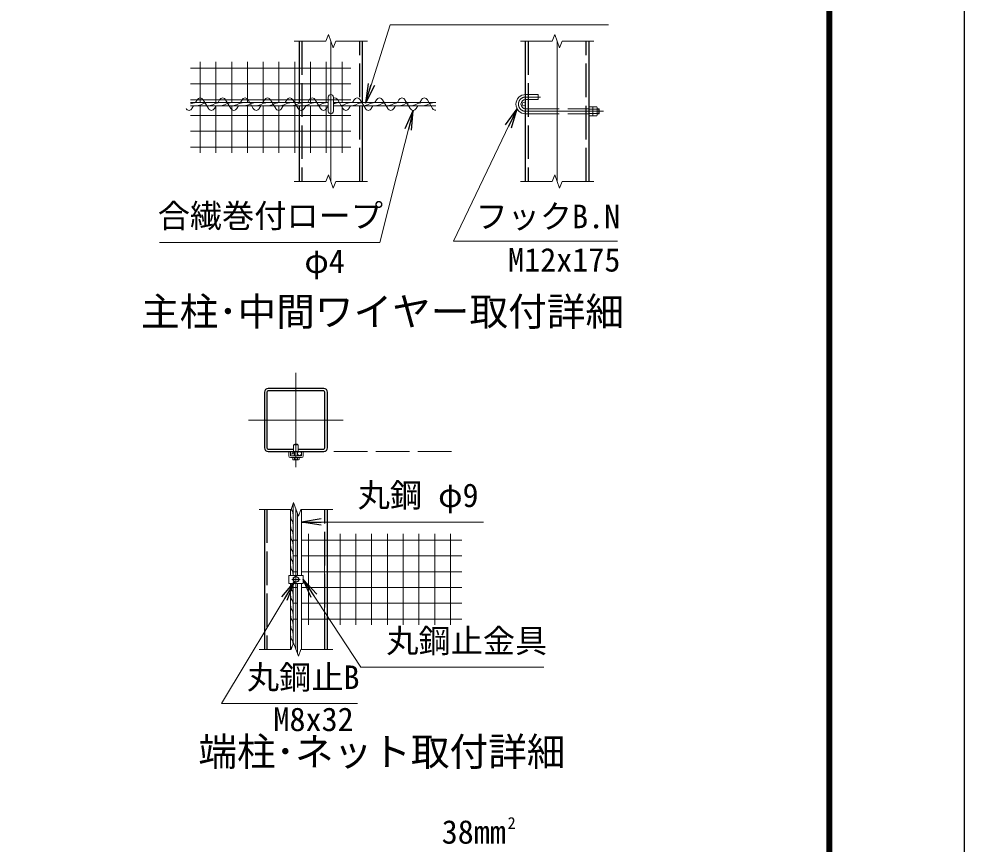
# Model space of a CAD drawing. Units: millimetres, scale not verified. Extents: x -14700 to 14700, y -10395 to 10395.
# Drawn here: x 7958 to 14700, y -53 to 5832 of the extents above; entities that cross this region are included whole.
import ezdxf
from ezdxf.enums import TextEntityAlignment as Align

# ---------------------------------------------------------------- set-up
doc = ezdxf.new("R2010")
doc.units = ezdxf.units.MM
doc.header["$LTSCALE"] = 40
doc.linetypes.add('DASHED', pattern=[7.5, 6, -1.5])
doc.linetypes.add('USER1', pattern=[50.8, 31.75, -6.35, 6.35, -6.35])
for name, color, linetype, lineweight in [('0-0_D-TTL-TXT', 7, 'Continuous', 13), ('0-1_D-STR1', 1, 'Continuous', 25), ('0-2_D-BMK', 2, 'USER1', 13), ('0-3_D-STR3', 3, 'Continuous', 13), ('0-5_D-STR-DIM', 7, 'Continuous', 13), ('0-8_D-STR-TXT', 7, 'Continuous', 13), ('0-9_D-STR2', 7, 'Continuous', 13), ('0-C_D-TTL', 7, 'Continuous', 25)]:
    doc.layers.add(name, color=color, linetype=linetype, lineweight=lineweight)
doc.layers.add('0-6_0', color=7, linetype='Continuous')
doc.styles.add('ＭＳ ゴシック', font='')
doc.styles.get('ＭＳ ゴシック').set_extended_font_data('MS Gothic')

# ---------------------------------------------------------------- blocks, each defined once
blk = doc.blocks.new('_Open')
at = {"layer": '0-6_0'}
blk.add_line((-40, 6.67), (0, 0), dxfattribs=at)
blk.add_lwpolyline([(-40, -6.67), (0, 0), (-40, 0)], dxfattribs=at)

msp = doc.modelspace()

# ---------------------------------------------------------------- linework, layer by layer
at = {"layer": '0-1_D-STR1'}
for p, q in [((9957.66, 5672.79), (9957.66, 5235.79)), ((10407.66, 5235.79), (10407.66, 5672.79)), ((11572.19, 4672.79), (11572.19, 5672.79)), ((12022.2, 5672.79), (12022.2, 4672.79)), ((9957.66, 5211.79), (9957.66, 4672.79)), ((10407.66, 4672.79), (10407.66, 5211.79)), ((9709.07, 3169.16), (9709.07, 2773.16)), ((9727.07, 3169.16), (9727.07, 2773.16)), ((10132.07, 3196.16), (9736.07, 3196.16)), ((10132.07, 3178.16), (9736.07, 3178.16)), ((10141.07, 2773.16), (10141.07, 3169.16)), ((10159.07, 2773.16), (10159.07, 3169.16)), ((9736.07, 2764.16), (9917.39, 2764.16)), ((9736.07, 2746.16), (10132.07, 2746.16)), ((9950.76, 2764.16), (10132.07, 2764.16)), ((9709.07, 2334.07), (9709.07, 1334.07)), ((10159.07, 1334.07), (10159.07, 2334.07))]:
    msp.add_line(p, q, dxfattribs=at)
at = {"layer": '0-1_D-STR1', "linetype": 'DASHED'}
for p, q in [((9975.66, 5672.79), (9975.66, 4672.79)), ((10389.66, 4672.79), (10389.66, 5672.79)), ((11590.19, 5672.79), (11590.19, 4672.79)), ((12004.19, 4672.79), (12004.19, 5672.79)), ((9727.07, 2334.07), (9727.07, 1334.07)), ((10141.07, 1334.07), (10141.07, 2334.07))]:
    msp.add_line(p, q, dxfattribs=at)
at = {"layer": '0-1_D-STR1'}
for centre, radius, start, end in [((9736.07, 3169.16), 27, 90, 180), ((9736.07, 3169.16), 9, 90, 180), ((10132.07, 3169.16), 27, 0, 90), ((10132.07, 3169.16), 9, 0, 90), ((9736.07, 2773.16), 27, 180, 270), ((9736.07, 2773.16), 9, 180, 270), ((10132.07, 2773.16), 27, 270, 0), ((10132.07, 2773.16), 9, 270, 0)]:
    msp.add_arc(centre, radius, start, end, dxfattribs=at)
at = {"layer": '0-2_D-BMK'}
for p, q in [((10182.66, 4672.79), (10182.66, 5672.79)), ((11797.2, 4672.79), (11797.2, 5672.79)), ((11678.63, 5274.79), (11572.19, 5274.79)), ((11572.19, 5172.79), (12127.2, 5172.79)), ((9934.07, 2633.66), (9934.07, 3308.66)), ((10271.57, 2971.16), (9596.57, 2971.16)), ((9934.07, 1334.07), (9934.07, 2334.07)), ((9904.07, 1834.07), (9964.07, 1834.07))]:
    msp.add_line(p, q, dxfattribs=at)
msp.add_arc((11572.19, 5223.79), 51, 90, 270, dxfattribs=at)
at = {"layer": '0-3_D-STR3'}
for p, q in [((10164.66, 5274.79), (10164.66, 5172.79)), ((10200.66, 5274.79), (10200.66, 5172.79)), ((9182.66, 5235.79), (10164.66, 5235.79)), ((9182.66, 5211.79), (10164.66, 5211.79)), ((10200.66, 5235.79), (10932.66, 5235.79)), ((10200.66, 5211.79), (10932.66, 5211.79)), ((12022.2, 5205.64), (12022.2, 5139.94)), ((12022.2, 5205.64), (12049.8, 5205.64)), ((12052.2, 5205.64), (12052.2, 5139.94)), ((12052.2, 5205.64), (12079.8, 5205.64)), ((12052.2, 5198.64), (12052.2, 5146.94)), ((12082.2, 5198.64), (12082.2, 5146.94)), ((12022.2, 5189.21), (12049.8, 5189.21)), ((12022.2, 5156.36), (12049.8, 5156.36)), ((12022.2, 5139.94), (12049.8, 5139.94)), ((12052.2, 5189.21), (12079.8, 5189.21)), ((12052.2, 5156.36), (12079.8, 5156.36)), ((12052.2, 5139.94), (12079.8, 5139.94)), ((12082.2, 5190.79), (12094.36, 5190.79)), ((12082.2, 5187.95), (12097.2, 5187.95)), ((12082.2, 5154.79), (12094.36, 5154.79)), ((12097.2, 5187.95), (12094.36, 5190.79)), ((12094.36, 5190.79), (12094.36, 5154.79)), ((12097.2, 5187.95), (12097.2, 5157.63)), ((9917.27, 2746.16), (9917.57, 2793.26)), ((9950.57, 2793.26), (9917.57, 2793.26)), ((9922.07, 2795.96), (9925.67, 2799.56)), ((9922.07, 2795.96), (9946.07, 2795.96)), ((9922.07, 2793.26), (9922.07, 2795.96)), ((9924.32, 2793.26), (9924.32, 2798.21)), ((9925.67, 2799.56), (9942.47, 2799.56)), ((9946.07, 2795.96), (9942.47, 2799.56)), ((9943.82, 2793.26), (9943.82, 2798.21)), ((9946.07, 2793.26), (9946.07, 2795.96)), ((9950.57, 2793.26), (9950.87, 2746.16)), ((9882.47, 2746.16), (9895.07, 2746.16)), ((9882.47, 2716.16), (9882.47, 2746.16)), ((9895.07, 2717.66), (9895.07, 2746.16)), ((9895.07, 2703.56), (9973.07, 2703.56)), ((9896.57, 2716.16), (9971.57, 2716.16)), ((9911.55, 2703.56), (9911.55, 2689.75)), ((9911.55, 2703.56), (9956.59, 2703.56)), ((9922.07, 2716.16), (9922.07, 2746.16)), ((9922.81, 2703.56), (9922.81, 2689.75)), ((9924.32, 2716.16), (9924.32, 2746.16)), ((9943.82, 2716.16), (9943.82, 2746.16)), ((9945.33, 2703.56), (9945.33, 2689.75)), ((9946.07, 2716.16), (9946.07, 2746.16)), ((9956.59, 2703.56), (9956.59, 2689.75)), ((9973.07, 2717.66), (9973.07, 2746.16)), ((9973.07, 2746.16), (9985.67, 2746.16)), ((9985.67, 2716.16), (9985.67, 2746.16)), ((9915.17, 2687.66), (9911.55, 2689.75)), ((9915.17, 2687.66), (9952.97, 2687.66)), ((9952.97, 2687.66), (9956.59, 2689.75)), ((9913.07, 1862.57), (9913.07, 2371.52)), ((9895.07, 1862.57), (9895.07, 2334.07)), ((9946.07, 1862.57), (9946.07, 2301.1)), ((9973.07, 1862.57), (9973.07, 2334.07)), ((9882.47, 1862.57), (9985.67, 1862.57)), ((9882.47, 1862.57), (9882.47, 1805.57)), ((9914.57, 1845.33), (9934.07, 1856.59)), ((9914.57, 1822.81), (9914.57, 1845.33)), ((9934.07, 1811.55), (9914.57, 1822.81)), ((9934.07, 1856.59), (9953.57, 1845.33)), ((9953.57, 1822.81), (9934.07, 1811.55)), ((9953.57, 1845.33), (9953.57, 1822.81)), ((9985.67, 1862.57), (9985.67, 1805.57)), ((9882.47, 1805.57), (9985.67, 1805.57)), ((9895.07, 1334.07), (9895.07, 1805.57)), ((9913.07, 1371.52), (9913.07, 1805.57)), ((9946.07, 1301.1), (9946.07, 1805.57)), ((9973.07, 1334.07), (9973.07, 1805.57))]:
    msp.add_line(p, q, dxfattribs=at)
at = {"layer": '0-3_D-STR3', "linetype": 'DASHED'}
for p, q in [((11572.19, 5292.79), (11662.19, 5292.79)), ((11662.19, 5292.79), (11662.19, 5256.79)), ((11572.19, 5256.79), (11662.19, 5256.79)), ((11572.19, 5190.79), (12022.2, 5190.79)), ((11572.19, 5154.79), (12022.2, 5154.79))]:
    msp.add_line(p, q, dxfattribs=at)
at = {"layer": '0-3_D-STR3', "color": 4}
for p, q in [((9203.87, 5211.79), (9192.33, 5192.29)), ((9229.63, 5255.29), (9218.09, 5235.79)), ((9272.28, 5255.29), (9309.59, 5192.29)), ((9363.78, 5211.79), (9352.23, 5192.29)), ((9389.54, 5255.29), (9377.99, 5235.79)), ((9432.18, 5255.29), (9469.49, 5192.29)), ((9523.68, 5211.79), (9512.14, 5192.29)), ((9549.44, 5255.29), (9537.9, 5235.79)), ((9592.09, 5255.29), (9629.39, 5192.29)), ((9683.59, 5211.79), (9672.04, 5192.29)), ((9709.35, 5255.29), (9697.8, 5235.79)), ((9751.99, 5255.29), (9789.3, 5192.29)), ((9843.49, 5211.79), (9831.94, 5192.29)), ((9869.25, 5255.29), (9857.7, 5235.79)), ((9911.9, 5255.29), (9949.2, 5192.29)), ((10003.4, 5211.79), (9991.85, 5192.29)), ((10029.15, 5255.29), (10017.61, 5235.79)), ((10071.8, 5255.29), (10109.11, 5192.29)), ((10164.66, 5214.08), (10151.02, 5191.05)), ((10231.7, 5255.29), (10269.01, 5192.29)), ((10323.2, 5211.79), (10311.66, 5192.29)), ((10348.96, 5255.29), (10337.42, 5235.79)), ((10391.61, 5255.29), (10428.92, 5192.29)), ((10483.11, 5211.79), (10471.56, 5192.29)), ((10508.87, 5255.29), (10497.32, 5235.79)), ((10551.51, 5255.29), (10588.82, 5192.29)), ((10643.01, 5211.79), (10631.46, 5192.29)), ((10668.77, 5255.29), (10657.22, 5235.79)), ((10711.42, 5255.29), (10748.72, 5192.29)), ((10802.92, 5211.79), (10791.37, 5192.29)), ((10828.68, 5255.29), (10817.13, 5235.79)), ((10871.32, 5255.29), (10908.63, 5192.29))]:
    msp.add_line(p, q, dxfattribs=at)
at = {"layer": '0-3_D-STR3'}
for points in [[(9218.66, 5235.79), (9188.65, 5228.85), (9182.66, 5225.39)], [(9303.65, 5235.79), (9273.64, 5228.85), (9255.24, 5218.22), (9227.63, 5211.79)], [(9388.64, 5235.79), (9358.63, 5228.85), (9340.23, 5218.22), (9312.62, 5211.79)], [(9473.63, 5235.79), (9443.62, 5228.85), (9425.22, 5218.22), (9397.61, 5211.79)], [(9558.63, 5235.79), (9528.62, 5228.85), (9510.21, 5218.22), (9482.6, 5211.79)], [(9643.62, 5235.79), (9613.61, 5228.85), (9595.21, 5218.22), (9567.6, 5211.79)], [(9728.61, 5235.79), (9698.6, 5228.85), (9680.2, 5218.22), (9652.59, 5211.79)], [(9813.6, 5235.79), (9783.59, 5228.85), (9765.19, 5218.22), (9737.58, 5211.79)], [(9898.59, 5235.79), (9868.58, 5228.85), (9850.18, 5218.22), (9822.57, 5211.79)], [(9983.58, 5235.79), (9953.57, 5228.85), (9935.17, 5218.22), (9907.56, 5211.79)], [(10068.58, 5235.79), (10038.57, 5228.85), (10020.16, 5218.22), (9992.55, 5211.79)], [(10153.57, 5235.79), (10123.56, 5228.85), (10105.16, 5218.22), (10077.55, 5211.79)], [(10238.56, 5235.79), (10208.55, 5228.85), (10200.66, 5224.29)], [(10323.55, 5235.79), (10293.54, 5228.85), (10275.14, 5218.22), (10247.53, 5211.79)], [(10408.54, 5235.79), (10378.53, 5228.85), (10360.13, 5218.22), (10332.52, 5211.79)], [(10493.53, 5235.79), (10463.53, 5228.85), (10445.12, 5218.22), (10417.51, 5211.79)], [(10578.53, 5235.79), (10548.52, 5228.85), (10530.11, 5218.22), (10502.5, 5211.79)], [(10663.52, 5235.79), (10633.51, 5228.85), (10615.11, 5218.22), (10587.5, 5211.79)], [(10748.51, 5235.79), (10718.5, 5228.85), (10700.1, 5218.22), (10672.49, 5211.79)], [(10833.5, 5235.79), (10803.49, 5228.85), (10785.09, 5218.22), (10757.48, 5211.79)], [(10918.49, 5235.79), (10888.48, 5228.85), (10870.08, 5218.22), (10842.47, 5211.79)], [(12082.2, 5157.63), (12097.2, 5157.63), (12094.36, 5154.79)], [(9900.19, 2336.13), (9900.79, 2333.14), (9908.35, 2319.89), (9913.07, 2292.57)], [(9895.07, 2290.67), (9900.79, 2262.21), (9908.35, 2248.97), (9913.07, 2221.64)], [(9895.07, 2219.74), (9900.79, 2191.28), (9908.35, 2178.04), (9913.07, 2150.71)], [(9895.07, 2148.81), (9900.79, 2120.36), (9908.35, 2107.11), (9913.07, 2079.78)], [(9895.07, 2077.89), (9900.79, 2049.43), (9908.35, 2036.18), (9913.07, 2008.85)], [(9895.07, 2006.96), (9900.79, 1978.5), (9908.35, 1965.25), (9913.07, 1937.92)], [(9895.07, 1936.03), (9900.79, 1907.57), (9908.35, 1894.32), (9913.07, 1866.99)], [(9895.07, 1794.17), (9900.79, 1765.71), (9908.35, 1752.46), (9913.07, 1725.14)], [(9895.07, 1723.24), (9900.79, 1694.78), (9908.35, 1681.53), (9913.07, 1654.21)], [(9895.07, 1652.31), (9900.79, 1623.85), (9908.35, 1610.61), (9913.07, 1583.28)], [(9895.07, 1581.38), (9900.79, 1552.92), (9908.35, 1539.68), (9913.07, 1512.35)], [(9895.07, 1510.46), (9900.79, 1482), (9908.35, 1468.75), (9913.07, 1441.42)], [(9895.07, 1439.53), (9900.79, 1411.07), (9908.35, 1397.82), (9913.07, 1370.49)], [(9895.07, 1368.6), (9900.79, 1340.14), (9901.31, 1339.22)]]:
    msp.add_lwpolyline(points, dxfattribs=at)
for centre, radius in [((11560.19, 5223.79), 12), ((9904.07, 2737.16), 9), ((9959.57, 2732.66), 13.5), ((9934.07, 1834.07), 18.75)]:
    msp.add_circle(centre, radius, dxfattribs=at)
at = {"layer": '0-3_D-STR3', "color": 4}
for centre, start, end in [((9250.96, 5243.5), 28.93798, 151.06202), ((9410.86, 5243.5), 28.93798, 151.06202), ((9570.76, 5243.5), 28.93798, 151.06202), ((9730.67, 5243.5), 28.93798, 151.06202), ((9890.57, 5243.5), 28.93798, 151.06202), ((10050.48, 5243.5), 28.93798, 151.06202), ((10210.38, 5243.5), 28.93798, 113.52174), ((10370.29, 5243.5), 28.93798, 151.06202), ((10530.19, 5243.5), 28.93798, 151.06202), ((10690.09, 5243.5), 28.93798, 151.06202), ((10850, 5243.5), 28.93798, 151.06202), ((9171, 5204.08), 208.93798, 331.06202), ((9330.91, 5204.08), 208.93798, 331.06202), ((9490.81, 5204.08), 208.93798, 331.06202), ((9650.72, 5204.08), 208.93798, 331.06202), ((9810.62, 5204.08), 208.93798, 331.06202), ((9970.53, 5204.08), 208.93798, 331.06202), ((10130.43, 5204.08), 208.93798, 331.06202), ((10290.33, 5204.08), 208.93798, 331.06202), ((10450.24, 5204.08), 208.93798, 331.06202), ((10610.14, 5204.08), 208.93798, 331.06202), ((10770.05, 5204.08), 208.93798, 331.06202), ((10929.95, 5204.08), 208.93798, 276.37941)]:
    msp.add_arc(centre, 24.36, start, end, dxfattribs=at)
at = {"layer": '0-3_D-STR3'}
for centre, radius, start, end in [((10182.66, 5274.79), 18, 0, 180), ((11572.19, 5223.79), 69, 90, 270), ((11572.19, 5223.79), 33, 90, 270), ((12037.25, 5197.42), 14.99, 326.78843, 33.21157), ((12067.25, 5197.42), 14.99, 326.78843, 33.21157), ((10182.66, 5172.79), 18, 180, 0), ((11994.79, 5172.79), 57.41, 343.37369, 16.62631), ((12037.25, 5148.15), 14.99, 326.78843, 33.21157), ((12024.79, 5172.79), 57.41, 343.37369, 16.62631), ((12067.25, 5148.15), 14.99, 326.78843, 33.21157), ((9895.07, 2716.16), 12.6, 180, 270), ((9896.57, 2717.66), 1.5, 180, 270), ((9896.57, 2717.66), 1.5, 180, 270), ((9971.57, 2717.66), 1.5, 270, 0), ((9973.07, 2716.16), 12.6, 270, 0), ((9917.18, 2697.98), 9.97, 235.61585, 304.38415), ((9934.07, 2725.27), 37.26, 252.4121, 287.5879), ((9950.96, 2697.98), 9.97, 235.61585, 304.38415)]:
    msp.add_arc(centre, radius, start, end, dxfattribs=at)
at = {"layer": '0-5_D-STR-DIM'}
for p, q in [((9920.16, 5672.79), (10148.03, 5672.79)), ((10165.34, 5720.36), (10148.03, 5672.79)), ((10199.97, 5625.21), (10165.34, 5720.36)), ((10217.29, 5672.79), (10199.97, 5625.21)), ((10217.29, 5672.79), (10445.16, 5672.79)), ((11534.7, 5672.79), (11762.56, 5672.79)), ((11779.88, 5720.36), (11762.56, 5672.79)), ((11814.51, 5625.21), (11779.88, 5720.36)), ((11831.82, 5672.79), (11814.51, 5625.21)), ((11831.82, 5672.79), (12059.7, 5672.79)), ((10165.34, 4720.36), (10148.03, 4672.79)), ((10199.97, 4625.21), (10165.34, 4720.36)), ((11779.88, 4720.36), (11762.56, 4672.79)), ((11814.51, 4625.21), (11779.88, 4720.36)), ((9920.16, 4672.79), (10148.03, 4672.79)), ((10217.29, 4672.79), (10199.97, 4625.21)), ((10217.29, 4672.79), (10445.16, 4672.79)), ((11534.7, 4672.79), (11762.56, 4672.79)), ((11831.82, 4672.79), (11814.51, 4625.21)), ((11831.82, 4672.79), (12059.7, 4672.79)), ((9916.76, 2381.64), (9899.44, 2334.07)), ((9951.39, 2286.5), (9916.76, 2381.64)), ((9671.57, 2334.07), (9899.44, 2334.07)), ((9968.7, 2334.07), (9951.39, 2286.5)), ((9968.7, 2334.07), (10196.57, 2334.07)), ((9916.76, 1381.64), (9899.44, 1334.07)), ((9951.39, 1286.5), (9916.76, 1381.64)), ((9671.57, 1334.07), (9899.44, 1334.07)), ((9968.7, 1334.07), (9951.39, 1286.5)), ((9968.7, 1334.07), (10196.57, 1334.07))]:
    msp.add_line(p, q, dxfattribs=at)
at = {"layer": '0-8_D-STR-TXT'}
msp.add_line((11270.9, 2243.46), (9975.07, 2243.46), dxfattribs=at)
for points in [[(12164.3, 5788.91), (10605.61, 5788.91), (10429.46, 5232.09)], [(8961.21, 4237), (10531.45, 4237), (10769.56, 5177.77)], [(12226.53, 4246.58), (11056.92, 4246.58), (11510.25, 5189.89)], [(11702.31, 1208.13), (10397.68, 1208.13), (9986.77, 1832.4)], [(10372.33, 948.6), (9403.48, 948.6), (9923.29, 1815.47)]]:
    msp.add_lwpolyline(points, dxfattribs=at)
at = {"layer": '0-9_D-STR2'}
for p, q in [((9182.66, 5480.61), (10324.2, 5480.61)), ((9250.42, 5235.79), (9250.42, 5525.35)), ((9362.92, 5235.79), (9362.92, 5525.35)), ((9475.42, 5235.79), (9475.42, 5525.35)), ((9587.92, 5235.79), (9587.92, 5525.35)), ((9700.42, 5235.79), (9700.42, 5525.35)), ((9812.92, 5235.79), (9812.92, 5525.35)), ((9925.42, 5235.79), (9925.42, 5525.35)), ((10037.92, 5235.79), (10037.92, 5525.35)), ((10150.42, 5235.79), (10150.42, 5525.35)), ((10262.92, 5235.79), (10262.92, 5525.35)), ((9182.66, 5368.11), (10324.2, 5368.11)), ((9182.66, 5255.61), (10324.2, 5255.61)), ((9250.42, 4876.35), (9250.42, 5211.79)), ((9362.92, 4876.35), (9362.92, 5211.79)), ((9475.42, 4876.35), (9475.42, 5211.79)), ((9587.92, 4876.35), (9587.92, 5211.79)), ((9700.42, 4876.35), (9700.42, 5211.79)), ((9812.92, 4876.35), (9812.92, 5211.79)), ((9925.42, 4876.35), (9925.42, 5211.79)), ((10037.92, 4876.35), (10037.92, 5211.79)), ((10150.42, 4876.35), (10150.42, 5211.79)), ((10262.92, 4876.35), (10262.92, 5211.79)), ((9182.66, 5143.11), (10324.2, 5143.11)), ((9182.66, 5030.61), (10324.2, 5030.61)), ((9182.66, 4918.11), (10324.2, 4918.11)), ((10023.94, 1509.57), (10023.94, 2158.57)), ((10136.44, 1509.57), (10136.44, 2158.57)), ((10248.94, 1509.57), (10248.94, 2158.57)), ((10361.44, 1509.57), (10361.44, 2158.57)), ((10473.94, 1509.57), (10473.94, 2158.57)), ((10586.44, 1509.57), (10586.44, 2158.57)), ((10698.94, 1509.57), (10698.94, 2158.57)), ((10811.44, 1509.57), (10811.44, 2158.57)), ((10923.94, 1509.57), (10923.94, 2158.57)), ((11036.44, 1509.57), (11036.44, 2158.57)), ((9913.07, 2113.83), (9946.07, 2113.83)), ((9973.07, 2113.83), (11116.98, 2113.83)), ((9913.07, 2001.33), (9946.07, 2001.33)), ((9973.07, 2001.33), (11116.98, 2001.33)), ((9913.07, 1888.83), (9946.07, 1888.83)), ((9973.07, 1888.83), (11116.98, 1888.83)), ((9913.07, 1776.33), (9946.07, 1776.33)), ((9973.07, 1776.33), (11116.98, 1776.33)), ((9913.07, 1663.83), (9946.07, 1663.83)), ((9973.07, 1663.83), (11116.98, 1663.83)), ((9913.07, 1551.33), (9946.07, 1551.33)), ((9973.07, 1551.33), (11116.98, 1551.33))]:
    msp.add_line(p, q, dxfattribs=at)
at = {"layer": '0-9_D-STR2', "linetype": 'DASHED'}
msp.add_line((9904.07, 2746.16), (11054.61, 2746.16), dxfattribs=at)
at = {"layer": '0-C_D-TTL', "color": 2}
msp.add_lwpolyline([(-14700, 10395), (14700, 10395), (14700, -10395), (-14700, -10395)], close=True, dxfattribs=at)
at = {"layer": '0-C_D-TTL'}
for points in [[(-13755, 9625), (13755, 9625), (13755, -9625), (-13755, -9625)], [(-13746.25, 9616.25), (13746.25, 9616.25), (13746.25, -9616.25), (-13746.25, -9616.25)], [(-13737.5, 9607.5), (13737.5, 9607.5), (13737.5, -9607.5), (-13737.5, -9607.5)], [(-13728.75, 9598.75), (13728.75, 9598.75), (13728.75, -9598.75), (-13728.75, -9598.75)], [(-13720, 9590), (13720, 9590), (13720, -9590), (-13720, -9590)]]:
    msp.add_lwpolyline(points, close=True, dxfattribs=at)

# ---------------------------------------------------------------- block references
at = {"layer": '0-8_D-STR-TXT', "xscale": 3.5, "yscale": 3.5}
for p, rotation in [((10428.86, 5230.18), 252.44513), ((11511.11, 5191.69), 64.33272), ((10770.05, 5179.71), 75.79664), ((9973.07, 2243.46), 180), ((9924.32, 1817.18), 59.05144), ((9985.67, 1834.07), 123.35383)]:
    msp.add_blockref('_Open', p, dxfattribs=dict(at, rotation=rotation))

# ---------------------------------------------------------------- texts
at = {"layer": '0-0_D-TTL-TXT', "style": 'ＭＳ ゴシック'}
for s, p in [('主柱･中間ワイヤー取付詳細', (8828.5, 3582.82)), ('端柱･ネット取付詳細', (9237.84, 444.1))]:
    msp.add_text(s, height=202.1, dxfattribs=at).set_placement(p, align=Align.BOTTOM_LEFT)
at = {"layer": '0-8_D-STR-TXT', "style": 'ＭＳ ゴシック'}
for s, height, p in [('合繊巻付ロープ', 168.3, (8947.88, 4293.04)), ('フックB.N', 168.3, (11214.73, 4288.41)), ('φ4', 168.3, (9994.33, 3969.58)), ('M12x175', 168.3, (11447.13, 3979.16)), ('丸鋼 φ9', 168.3, (10374.58, 2299.94)), ('丸鋼止金具', 168.3, (10578.58, 1261.51)), ('丸鋼止B', 168.3, (9584.38, 1001.53)), ('M8x32', 168.3, (9773.23, 702.05)), ('2', 84.16, (11443.82, 29.94)), ('38mm', 168.3, (10973.38, -101.06))]:
    msp.add_text(s, height=height, dxfattribs=at).set_placement(p, align=Align.BOTTOM_LEFT)

doc.saveas('drawing.dxf')
